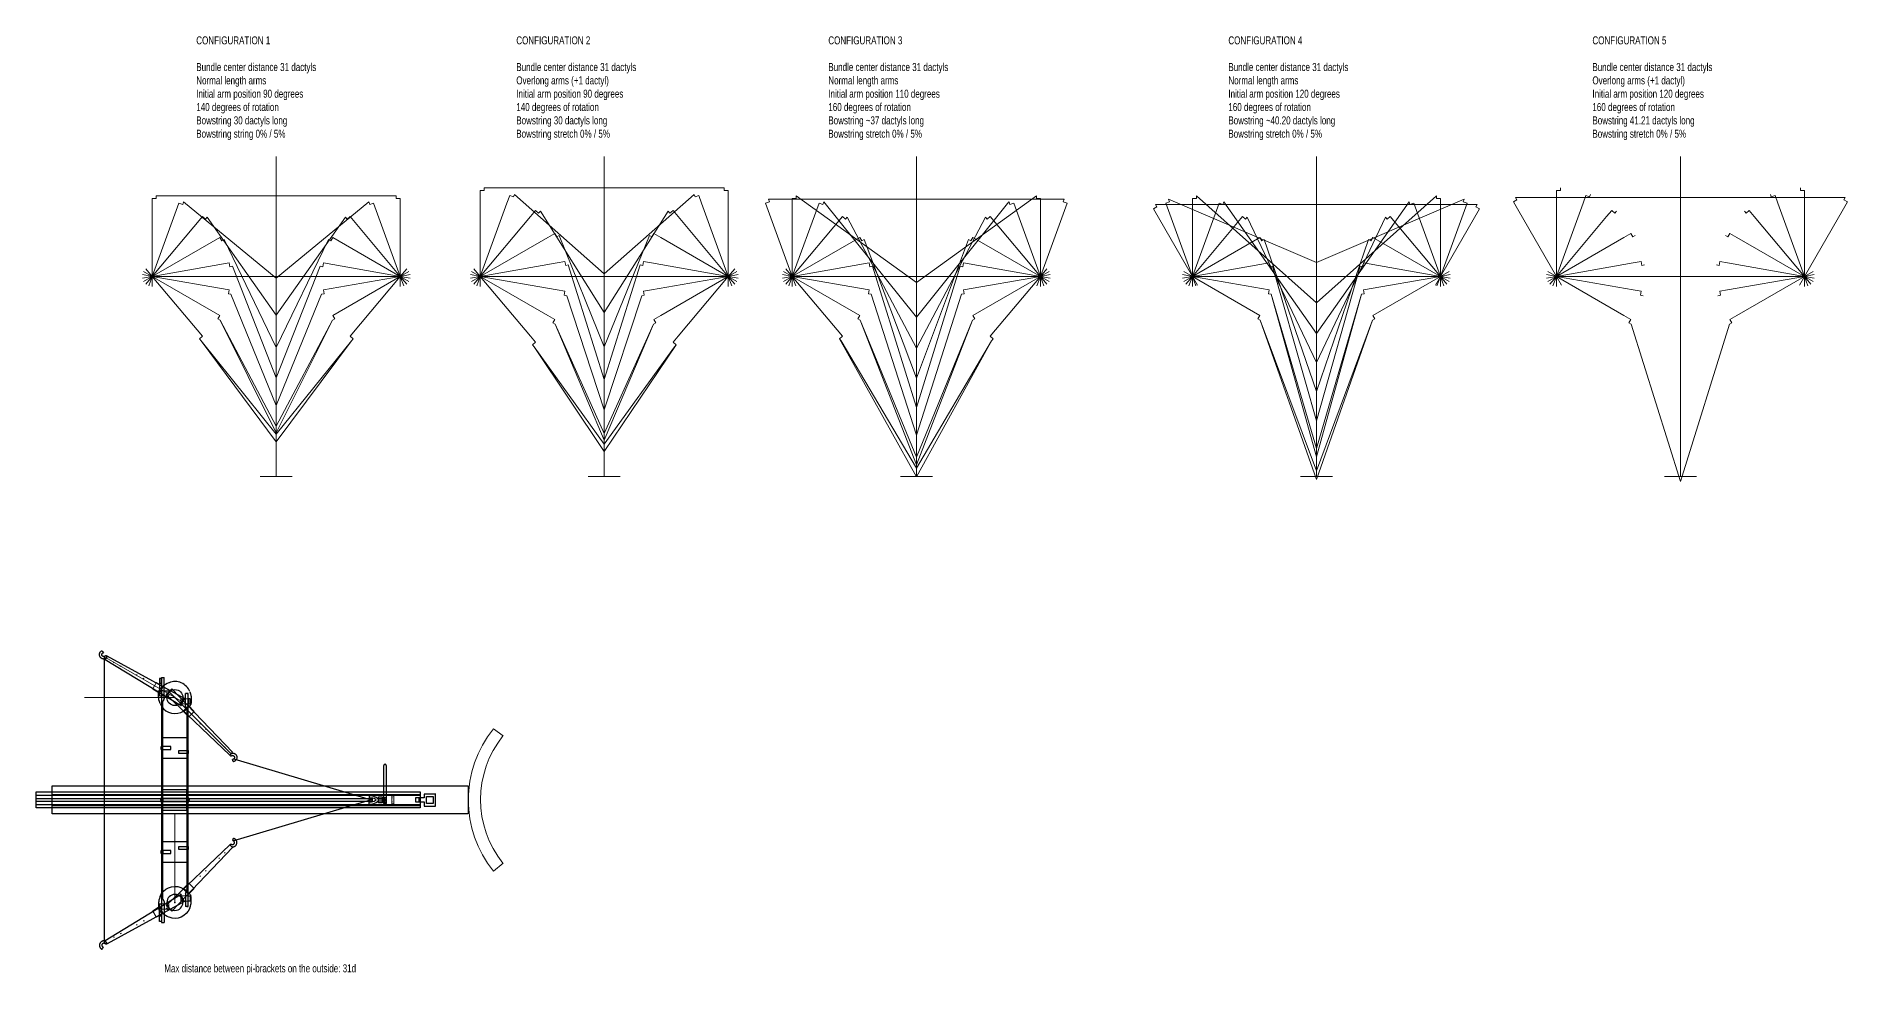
# Model space of a CAD drawing. Header units: centimetres. Extents: x -4 to 447, y -319 to -53.
# Drawn here: x 220 to 446.5, y -247.3 to -130 of the extents above; entities that cross this region are included whole.
import ezdxf

# ---------------------------------------------------------------- set-up
doc = ezdxf.new("R2010")
doc.units = ezdxf.units.CM
doc.linetypes.add('DOT', pattern=[6.35, 0, -6.35])
doc.linetypes.add('DOT2', pattern=[3.175, 0, -3.175])
for name, color, linetype, lineweight in [('Arm', 7, 'CONTINUOUS', 0), ('Cone hoop', 7, 'CONTINUOUS', 0), ('Crescent-shaped piece', 7, 'CONTINUOUS', 0), ('Helpers', 3, 'CONTINUOUS', 0), ('Little ladder', 7, 'CONTINUOUS', 0), ('Part names', 7, 'CONTINUOUS', 0), ('Pi-brackets', 7, 'CONTINUOUS', 0), ('Pitarion', 7, 'CONTINUOUS', 0), ('Rope', 7, 'CONTINUOUS', 0), ('Vis_arm', 6, 'CONTINUOUS', 0), ('Vis_bowstring_0%_stretch', 6, 'CONTINUOUS', 0), ('Vis_bowstring_5%_stretch', 4, 'CONTINUOUS', 0), ('Vis_others', 8, 'CONTINUOUS', 0)]:
    doc.layers.add(name, color=color, linetype=linetype, lineweight=lineweight)
for name, color, linetype in [('Bowstring', 7, 'CONTINUOUS'), ('Case', 7, 'CONTINUOUS'), ('Claw', 7, 'CONTINUOUS'), ('Cone', 7, 'CONTINUOUS'), ('Cone bar', 7, 'CONTINUOUS'), ('Field frame bars', 7, 'CONTINUOUS'), ('Field-frame rings', 7, 'CONTINUOUS'), ('Fork', 7, 'CONTINUOUS'), ('Handle', 7, 'CONTINUOUS'), ('Little ladder beams', 7, 'CONTINUOUS'), ('Little ladder cross-piece', 7, 'CONTINUOUS'), ('Little ladder rungs', 7, 'CONTINUOUS'), ('Slider', 7, 'CONTINUOUS'), ('Trigger', 7, 'CONTINUOUS')]:
    doc.layers.add(name, color=color, linetype=linetype)
doc.styles.get("Standard").update_dxf_attribs({"font": 'txt', "width": 0.75})

# ---------------------------------------------------------------- blocks, each defined once
blk = doc.blocks.new('Slider - top')
at = {"layer": 'Slider'}
for p, q in [((0, 0), (48, 0)), ((0, -2), (0, 0)), ((48, 0), (48, -2)), ((0, -1.6), (0, -0.4)), ((0, -0.4), (48, -0.4)), ((0, -0.8), (42, -0.8)), ((42, -1.2), (0, -1.2)), ((48, -1.6), (0, -1.6)), ((48, -2), (0, -2)), ((42, -0.8), (42, -1.2)), ((48, -0.4), (48, -1.6)), ((48, -0.9), (48, -1.1))]:
    blk.add_line(p, q, dxfattribs=at)
at = {"layer": 'Slider', "linetype": 'DOT2'}
for p, q in [((47.45, -2), (47.45, 0)), ((47.75, -2), (47.75, 0))]:
    blk.add_line(p, q, dxfattribs=at)
blk = doc.blocks.new('Case - top')
at = {"layer": 'Case'}
for p, q in [((0, 0), (17, 0)), ((0, -3.5), (0, 0)), ((17, 0), (24, 0)), ((24, 0), (52, 0)), ((52, 0), (52, -3.5)), ((0, -1.07), (46, -1.07)), ((46, -1.07), (46, -2.43)), ((46, -1.07), (46, -2.43)), ((0, -2.43), (46, -2.43)), ((17, -3.5), (0, -3.5)), ((24, -3.5), (17, -3.5)), ((52, -3.5), (24, -3.5))]:
    blk.add_line(p, q, dxfattribs=at)
blk = doc.blocks.new('Little ladder 2 - top')
at = {"layer": 'Little ladder beams'}
for p, q in [((0, 0), (0, -0.35)), ((30.6, 0), (0, 0)), ((8.6, 0.04), (9, 0.04)), ((8.6, -0.01), (8.6, 0.04)), ((9, 0.04), (9, -0.01)), ((21.6, 0.04), (21.6, -0.01)), ((22, 0.04), (22, -0.01)), ((30.6, 0), (30.6, -0.35)), ((2.62, -0.35), (0, -0.35)), ((2.98, -0.18), (27.62, -0.18)), ((7.5, -0.18), (10.1, -0.18)), ((8.9, -0.18), (8.7, -0.18)), ((14, -0.18), (16.6, -0.18)), ((14.3, -1.18), (14.3, -1.18)), ((15.5, -0.18), (15.1, -0.18)), ((20.5, -0.18), (23.1, -0.18)), ((27.98, -0.35), (30.6, -0.35)), ((2, -3.35), (2, -3)), ((3.6, -3), (2, -3)), ((2, -3.18), (2, -3.35)), ((2, -3.35), (28.6, -3.35)), ((26.64, -3.18), (3.96, -3.18)), ((10.1, -3.18), (7.5, -3.18)), ((9.1, -3.4), (9.1, -3.35)), ((9.5, -3.35), (9.5, -3.4)), ((15.1, -3.18), (15.5, -3.18)), ((23.1, -3.18), (20.5, -3.18)), ((21.1, -3.35), (21.1, -3.4)), ((21.5, -3.35), (21.5, -3.4)), ((27, -3), (28.6, -3)), ((28.6, -3.35), (28.6, -3)), ((28.6, -3.18), (28.6, -3.35))]:
    blk.add_line(p, q, dxfattribs=at)
for points in [[(2.62, -0.35), (2.75, -0.24), (2.98, -0.18), (2.98, -0.18)], [(27.98, -0.35), (27.85, -0.24), (27.62, -0.18), (27.62, -0.18)], [(3.6, -3), (3.73, -3.11), (3.96, -3.17), (3.96, -3.17)], [(27, -3), (26.87, -3.11), (26.64, -3.17), (26.64, -3.17)]]:
    blk.add_open_spline(points, degree=3, dxfattribs=at)
at = {"layer": 'Little ladder cross-piece'}
for p, q in [((14, -0.18), (16.6, -0.18)), ((14, -3.18), (14, -0.18)), ((15, -0.01), (15.1, -0.01)), ((15.1, -0.01), (15.1, -3.35)), ((15.5, -3.35), (15.5, -0.01)), ((15.5, -0.01), (15.6, -0.01)), ((16.6, -0.18), (16.6, -3.18)), ((14, -3.18), (16.6, -3.18)), ((16.6, -3.18), (14, -3.18)), ((15, -3.35), (15.1, -3.35)), ((15.5, -3.35), (15.6, -3.35))]:
    blk.add_line(p, q, dxfattribs=at)
for centre, start, end in [((15.3, -0.26), 39.9662, 140.0338), ((15.3, -3.1), 219.9662, 320.0338)]:
    blk.add_arc(centre, 0.391, start, end, dxfattribs=at)
at = {"layer": 'Little ladder rungs'}
for p, q in [((21.6, 0.04), (22, 0.04)), ((7.5, -0.18), (10.1, -0.18)), ((7.5, -3.18), (7.5, -0.18)), ((7.5, -3.18), (7.5, -0.18)), ((8.6, -0.01), (8.6, -1.18)), ((8.6, -0.01), (9, -0.01)), ((8.6, -1.18), (9, -1.18)), ((9, -1.18), (9, -0.01)), ((9.1, -2.18), (9.5, -2.18)), ((9.1, -3.35), (9.1, -2.18)), ((9.5, -2.18), (9.5, -3.35)), ((10.1, -0.18), (10.1, -3.18)), ((10.1, -0.18), (10.1, -3.18)), ((20.5, -0.18), (23.1, -0.18)), ((20.5, -3.18), (20.5, -0.18)), ((20.5, -3.18), (20.5, -0.18)), ((21.1, -2.18), (21.5, -2.18)), ((21.1, -3.35), (21.1, -2.18)), ((21.5, -2.18), (21.5, -3.35)), ((21.6, -0.01), (21.6, -1.18)), ((21.6, -1.18), (22, -1.18)), ((22, -1.18), (22, -0.01)), ((23.1, -0.18), (23.1, -3.18)), ((23.1, -0.18), (23.1, -3.18)), ((10.1, -3.18), (7.5, -3.18)), ((9.1, -3.4), (9.5, -3.4)), ((23.1, -3.18), (20.5, -3.18)), ((21.1, -3.4), (21.5, -3.4))]:
    blk.add_line(p, q, dxfattribs=at)
blk = doc.blocks.new('Crescent - top')
at = {"layer": 'Crescent-shaped piece'}
for p, q in [((0, 0), (1.2, -0.9)), ((0, -17.8), (1.2, -16.8))]:
    blk.add_line(p, q, dxfattribs=at)
for centre, radius in [((11.04, -8.9), 14.18), ((11.06, -8.85), 12.67)]:
    blk.add_arc(centre, radius, 141.1199, 218.8801, dxfattribs=at)
blk = doc.blocks.new('Field-frame bar - curved - top')
at = {"layer": 'Field frame bars'}
for p, q in [((1.54, 0), (0, 0)), ((0, 0), (0, -0.25)), ((0.66, -0.25), (0.66, 0)), ((2.2, 0), (1.54, 0)), ((1.54, -0.25), (1.54, 0)), ((2.2, -0.25), (2.2, 0)), ((1.54, -0.25), (0, -0.25)), ((1.54, -0.25), (2.2, -0.25))]:
    blk.add_line(p, q, dxfattribs=at)
blk = doc.blocks.new('Field-frame bar - straight - top')
at = {"layer": 'Field frame bars'}
for p, q in [((0.66, 0), (0, 0)), ((0, 0), (0, -0.25)), ((0.66, -0.25), (0.66, 0)), ((0, -0.25), (0.66, -0.25))]:
    blk.add_line(p, q, dxfattribs=at)
blk = doc.blocks.new('Ring - top')
at = {"layer": 'Field-frame rings'}
blk.add_circle((0.74, -1.86), 1, dxfattribs=at)
for start, end in [(111.6216, 201.6216), (291.6216, 21.6216)]:
    blk.add_arc((0.74, -1.86), 2, start, end, dxfattribs=at)
for points in [[(0, 0), (0.39, 0.14), (0.79, 0.2), (1.12, 0.19), (1.38, 0.18), (1.58, 0.14), (1.6, 0.14)], [(2.6, -1.12), (2.44, -0.74), (2.2, -0.41), (1.97, -0.17), (1.78, 0.01), (1.62, 0.12), (1.6, 0.14)], [(-1.12, -2.6), (-0.96, -2.98), (-0.72, -3.31), (-0.49, -3.54), (-0.3, -3.72), (-0.15, -3.84), (-0.13, -3.86)], [(1.47, -3.72), (1.09, -3.86), (0.68, -3.91), (0.35, -3.91), (0.09, -3.89), (-0.1, -3.86), (-0.13, -3.86)]]:
    blk.add_open_spline(points, degree=3, dxfattribs=at)
blk.add_point((0.74, -1.86), dxfattribs=at)
blk = doc.blocks.new('Pi-bracket - top')
at = {"layer": 'Pi-brackets'}
for p, q in [((0, -0.91), (0, 0)), ((0, 0), (0.66, 0)), ((0.66, 0), (0.66, -0.91)), ((0, -0.91), (0.66, -0.91))]:
    blk.add_line(p, q, dxfattribs=at)
at = {"layer": 'Pi-brackets', "linetype": 'DOT'}
blk.add_line((0, -0.66), (0.66, -0.66), dxfattribs=at)
blk = doc.blocks.new('Arm - side')
at = {"layer": 'Cone'}
for p, q in [((0, 0), (0, -1)), ((0, 0), (11, -0.25)), ((11, -0.75), (0, -1)), ((11, -0.25), (11, -0.75))]:
    blk.add_line(p, q, dxfattribs=at)
at = {"layer": 'Cone', "linetype": 'DOT2'}
blk.add_line((0, -0.3), (10.96, -0.55), dxfattribs=at)
at = {"layer": 'Cone bar', "linetype": 'DOT'}
blk.add_line((2.3, -0.35), (2.31, -0.05), dxfattribs=at)
at = {"layer": 'Cone bar', "linetype": 'DOT2'}
for p, q in [((2.31, -0.05), (2.3, -0.35)), ((2.3, -0.35), (11, -0.55))]:
    blk.add_line(p, q, dxfattribs=at)
at = {"layer": 'Cone bar'}
for p, q in [((11, -0.45), (11, -0.25)), ((11.27, -0.47), (11.28, -0.46)), ((11.61, -0.49), (11.6, -0.48)), ((11.7, -0.27), (11.68, -0.27))]:
    blk.add_line(p, q, dxfattribs=at)
for points in [[(10.96, -0.55), (11, -0.55), (11.03, -0.58), (11.05, -0.62), (11.07, -0.66), (11.09, -0.72), (11.16, -0.77), (11.24, -0.81), (11.32, -0.83), (11.41, -0.85), (11.54, -0.84), (11.62, -0.82), (11.73, -0.77), (11.81, -0.71), (11.89, -0.63), (11.96, -0.51), (11.98, -0.44), (12, -0.33), (12, -0.23), (11.98, -0.15), (11.95, -0.06), (11.91, -0.01), (11.89, 0.04), (11.62, -0.12)], [(11, -0.25), (11.09, -0.26), (11.12, -0.27), (11.17, -0.3), (11.19, -0.33), (11.21, -0.36), (11.23, -0.42), (11.25, -0.45), (11.29, -0.49), (11.33, -0.52), (11.38, -0.54), (11.43, -0.55), (11.47, -0.55), (11.51, -0.54), (11.55, -0.53), (11.61, -0.49), (11.63, -0.47), (11.66, -0.43), (11.68, -0.4), (11.69, -0.37), (11.7, -0.32), (11.7, -0.27), (11.68, -0.21), (11.66, -0.16), (11.62, -0.12)]]:
    blk.add_open_spline(points, degree=3, dxfattribs=at)
at = {"layer": 'Cone hoop'}
for p, q in [((3, -0.02), (4, -0.04)), ((3, -0.07), (3, -0.02)), ((3, -0.07), (3, -0.95)), ((3, -0.95), (3, -1)), ((3, -1), (4, -0.98)), ((4, -0.09), (4, -0.04)), ((4, -0.09), (4, -0.93)), ((4, -0.93), (4, -0.98))]:
    blk.add_line(p, q, dxfattribs=at)
blk = doc.blocks.new('Arm - visualization')
at = {"layer": 'Vis_arm'}
for p, q in [((0, 0), (0, 9.75)), ((0, 9.75), (0.5, 9.75)), ((0.5, 9.75), (0.5, 10.08)), ((0, 0), (0, -1.25))]:
    blk.add_line(p, q, dxfattribs=at)
blk = doc.blocks.new('Visualization - arm - overlong')
at = {"layer": 'Vis_arm'}
for p, q in [((0, 9.75), (0, 10.75)), ((0, 10.75), (0.5, 10.75)), ((0, 0), (0, 9.75)), ((0.5, 10.75), (0.5, 11.08)), ((0, 0), (0, -1.25))]:
    blk.add_line(p, q, dxfattribs=at)

msp = doc.modelspace()

# ---------------------------------------------------------------- linework, layer by layer
at = {"layer": 'Bowstring'}
for p, q in [((228.51, -243.39), (228.52, -207.52)), ((244.68, -220.33), (261.87, -225.45)), ((261.87, -225.45), (244.68, -230.58))]:
    msp.add_line(p, q, dxfattribs=at)
at = {"layer": 'Claw'}
for p, q in [((261.63, -224.93), (261.63, -225.2)), ((261.63, -225.2), (261.92, -225.2)), ((261.63, -225.96), (261.63, -225.69)), ((261.63, -225.69), (261.92, -225.69)), ((263.6, -225.31), (262.71, -225.31)), ((262.71, -225.31), (263.6, -225.31)), ((262.71, -225.58), (263.6, -225.58)), ((263.6, -225.58), (263.6, -225.31)), ((263.6, -225.31), (263.6, -225.58))]:
    msp.add_line(p, q, dxfattribs=at)
for centre, radius, start, end in [((261.75, -226.31), 1.39, 46.2912, 95.0105), ((261.75, -224.58), 1.39, 264.9895, 313.7088), ((261.79, -226.29), 1.09, 50.1484, 83.4544), ((261.79, -224.61), 1.09, 276.5456, 309.8516)]:
    msp.add_arc(centre, radius, start, end, dxfattribs=at)
at = {"layer": 'Fork'}
for p, q in [((262.78, -225.82), (262.78, -225.08)), ((262.78, -225.08), (263.22, -225.08)), ((263.22, -225.31), (262.78, -225.31)), ((263.22, -225.6), (262.78, -225.6)), ((263.22, -225.82), (262.78, -225.82)), ((263.22, -225.08), (263.22, -225.82))]:
    msp.add_line(p, q, dxfattribs=at)
at = {"layer": 'Handle'}
for p, q in [((268.5, -225.2), (267.39, -225.2)), ((267.39, -225.2), (267.39, -225.7)), ((267.39, -225.7), (268.49, -225.7)), ((267.81, -225.2), (267.81, -225.7)), ((268.49, -225.7), (268.49, -226.21)), ((268.49, -226.21), (269.92, -226.21)), ((269.93, -224.71), (268.5, -224.71)), ((268.5, -224.71), (268.5, -225.2)), ((268.79, -225.91), (268.79, -225.01)), ((268.79, -225.01), (269.62, -225.01)), ((269.62, -225.91), (268.79, -225.91)), ((269.62, -225.01), (269.62, -225.91)), ((269.92, -226.21), (269.92, -224.71))]:
    msp.add_line(p, q, dxfattribs=at)
at = {"layer": 'Helpers'}
for p, q in [((228.73, -207.68), (238.26, -213.18)), ((237.33, -212.65), (226.03, -212.65)), ((236.57, -211.89), (244.35, -219.67)), ((237.33, -238.26), (237.33, -227.26))]:
    msp.add_line(p, q, dxfattribs=at)
at = {"layer": 'Pitarion'}
for p, q in [((264.44, -225.95), (264.44, -224.95)), ((264.69, -224.95), (264.44, -224.95)), ((264.69, -225.95), (264.44, -225.95)), ((264.69, -225.95), (264.69, -224.95))]:
    msp.add_line(p, q, dxfattribs=at)
at = {"layer": 'Pitarion', "linetype": 'DOT2'}
for p, q in [((264.44, -225.2), (264.69, -225.2)), ((264.44, -225.7), (264.69, -225.7))]:
    msp.add_line(p, q, dxfattribs=at)
at = {"layer": 'Trigger'}
for p, q in [((263.44, -225.91), (263.44, -221.13)), ((263.75, -221.13), (263.75, -225.88)), ((263.44, -225.16), (263.75, -225.16)), ((263.44, -225.7), (263.75, -225.7))]:
    msp.add_line(p, q, dxfattribs=at)
msp.add_circle((263.6, -225.9), 0.0855, dxfattribs=at)
for centre, radius, start, end in [((263.59, -221.15), 0.154, 8.1515, 171.8485), ((263.59, -225.89), 0.152, 177.8253, 2.1747)]:
    msp.add_arc(centre, radius, start, end, dxfattribs=at)
at = {"layer": 'Vis_bowstring_0%_stretch'}
for p, q in [((276, -148.92), (306, -148.92)), ((235, -149.92), (265, -149.92)), ((238.42, -150.7), (250, -160.23)), ((250, -160.23), (261.58, -150.7)), ((279.76, -149.76), (291, -159.69)), ((291, -159.69), (302.24, -149.76)), ((311.52, -150.36), (348.48, -150.36)), ((315, -149.92), (330, -160.75)), ((330, -165.12), (318.42, -150.7)), ((330, -160.75), (345, -149.92)), ((341.58, -150.7), (330, -165.12)), ((359.89, -151.02), (400.11, -151.02)), ((361.52, -150.36), (380, -158.27)), ((380, -163.3), (365, -149.92)), ((368.42, -150.7), (380, -167.13)), ((395, -149.92), (380, -163.3)), ((380, -158.27), (398.48, -150.36)), ((380, -167.13), (391.58, -150.7)), ((404.89, -150.15), (446.11, -150.15)), ((250, -164.86), (241.36, -152.6)), ((258.64, -152.6), (250, -164.86)), ((291, -164.53), (283.01, -151.83)), ((298.99, -151.83), (291, -164.53)), ((321.36, -152.6), (330, -168.96)), ((330, -168.96), (338.64, -152.6)), ((371.36, -152.6), (380, -170.75)), ((380, -170.75), (388.64, -152.6)), ((243.48, -155.39), (250, -168.9)), ((250, -168.9), (256.52, -155.39)), ((285.35, -154.89), (291, -168.79)), ((291, -168.79), (296.65, -154.89)), ((323.48, -155.39), (330, -172.71)), ((330, -172.71), (336.52, -155.39)), ((380, -174.41), (373.48, -155.39)), ((386.52, -155.39), (380, -174.41)), ((291, -172.88), (286.5, -158.57)), ((295.5, -158.57), (291, -172.88)), ((244.51, -158.74), (250, -172.7)), ((250, -172.7), (255.49, -158.74)), ((324.51, -158.74), (330, -176.41)), ((330, -176.41), (335.49, -158.74)), ((374.51, -158.74), (380, -178.08)), ((380, -178.08), (385.49, -158.74)), ((244.34, -162.24), (250, -176.13)), ((250, -176.13), (255.66, -162.24)), ((286.32, -162.42), (291, -176.67)), ((291, -176.67), (295.68, -162.42)), ((330, -179.86), (324.34, -162.24)), ((335.66, -162.24), (330, -179.86)), ((374.34, -162.24), (380, -181.53)), ((380, -181.53), (385.66, -162.24)), ((250, -178.73), (242.98, -165.47)), ((257.02, -165.47), (250, -178.73)), ((291, -179.65), (284.85, -165.97)), ((297.15, -165.97), (291, -179.65)), ((322.98, -165.47), (330, -182.59)), ((330, -182.59), (337.02, -165.47)), ((380, -184.31), (372.98, -165.47)), ((387.02, -165.47), (380, -184.31)), ((419.35, -165.97), (425.5, -185.64)), ((425.5, -185.64), (431.65, -165.97)), ((240.6, -168.04), (250, -179.73)), ((250, -179.73), (259.4, -168.04)), ((282.24, -168.81), (291, -180.98)), ((291, -180.98), (299.76, -168.81)), ((330, -183.97), (320.6, -168.04)), ((339.4, -168.04), (330, -183.97))]:
    msp.add_line(p, q, dxfattribs=at)
at = {"layer": 'Vis_bowstring_5%_stretch'}
for p, q in [((374.34, -162.24), (380, -182.57)), ((380, -182.57), (385.66, -162.24)), ((242.98, -165.47), (250, -179.57)), ((250, -179.57), (257.02, -165.47)), ((284.85, -165.97), (291, -180.47)), ((291, -180.47), (297.15, -165.97)), ((322.98, -165.47), (330, -183.58)), ((330, -183.58), (337.02, -165.47)), ((380, -185.38), (372.98, -165.47)), ((387.02, -165.47), (380, -185.38)), ((250, -180.68), (240.6, -168.04)), ((259.4, -168.04), (250, -180.68)), ((291, -181.9), (282.24, -168.81)), ((299.97, -168.56), (291, -181.9)), ((320.38, -167.79), (330, -185.04)), ((339.4, -168.04), (330, -185.04))]:
    msp.add_line(p, q, dxfattribs=at)
at = {"layer": 'Vis_others'}
for p, q in [((250, -160), (250, -145)), ((291, -160), (291, -145)), ((330, -160), (330, -145)), ((380, -160), (380, -145)), ((425.5, -160), (425.5, -145)), ((234.5, -160), (265.5, -160)), ((250, -160), (250, -185)), ((275.5, -160), (306.5, -160)), ((291, -160), (291, -185)), ((314.5, -160), (345.5, -160)), ((330, -160), (330, -185)), ((364.5, -160), (395.5, -160)), ((380, -160), (380, -185)), ((410, -160), (441, -160)), ((425.5, -160), (425.5, -185)), ((248, -185), (252, -185)), ((289, -185), (293, -185)), ((328, -185), (332, -185)), ((378, -185), (382, -185)), ((423.5, -185), (427.5, -185))]:
    msp.add_line(p, q, dxfattribs=at)

# ---------------------------------------------------------------- block references
at = {"layer": 'Arm', "yscale": -1}
for name, p, rotation in [('Arm - side', (238.51, -212.75), 150), ('Arm - side', (236.22, -212.25), 315), ('Ring - top', (235.47, -237.52), 270)]:
    msp.add_blockref(name, p, dxfattribs=dict(at, rotation=rotation))
at = {"layer": 'Arm'}
for name, p, rotation in [('Ring - top', (235.47, -213.39), 90), ('Arm - side', (236.22, -238.66), 45), ('Arm - side', (238.51, -238.15), 210)]:
    msp.add_blockref(name, p, dxfattribs=dict(at, rotation=rotation))
at = {"layer": 'Crescent-shaped piece'}
msp.add_blockref('Crescent - top', (277.14, -216.55), dxfattribs=at)
at = {"layer": 'Field frame bars', "rotation": 90}
for name, p in [('Field-frame bar - curved - top', (235.41, -212.45)), ('Field-frame bar - straight - top', (239, -213.45))]:
    msp.add_blockref(name, p, dxfattribs=at)
at = {"layer": 'Field frame bars', "yscale": -1, "rotation": 270}
for name, p in [('Field-frame bar - straight - top', (239, -237.45)), ('Field-frame bar - curved - top', (235.41, -238.45))]:
    msp.add_blockref(name, p, dxfattribs=at)
at = {"layer": 'Little ladder', "rotation": 90}
msp.add_blockref('Little ladder 2 - top', (235.65, -240.75), dxfattribs=at)
at = {"layer": 'Pi-brackets'}
for p, rotation in [((235.66, -212.45), 90), ((239, -212.79), 270)]:
    msp.add_blockref('Pi-bracket - top', p, dxfattribs=dict(at, rotation=rotation))
at = {"layer": 'Pi-brackets', "yscale": -1}
for p, rotation in [((239, -238.11), 90), ((235.66, -238.45), 270)]:
    msp.add_blockref('Pi-bracket - top', p, dxfattribs=dict(at, rotation=rotation))
at = {"layer": 'Slider'}
for name, p in [('Case - top', (222, -223.7)), ('Slider - top', (220, -224.45))]:
    msp.add_blockref(name, p, dxfattribs=at)
at = {"layer": 'Vis_arm'}
for name, p in [('Visualization - arm - overlong', (275.5, -160)), ('Visualization - arm - overlong', (410, -160)), ('Arm - visualization', (234.5, -160)), ('Arm - visualization', (314.5, -160)), ('Arm - visualization', (364.5, -160))]:
    msp.add_blockref(name, p, dxfattribs=at)
at = {"layer": 'Vis_arm', "yscale": -1}
for p, rotation in [((306.5, -160), 180), ((441, -160), 180), ((306.5, -160), 220), ((306.5, -160), 200), ((441, -160), 220), ((441, -160), 200), ((441, -160), 150), ((306.5, -160), 239.99999999999997), ((441, -160), 239.99999999999997), ((306.5, -160), 260), ((441, -160), 260), ((306.5, -160), 280), ((306.5, -160), 299.99999999999994), ((306.5, -160), 320), ((441, -160), 280), ((441, -160), 299.99999999999994)]:
    msp.add_blockref('Visualization - arm - overlong', p, dxfattribs=dict(at, rotation=rotation))
at = {"layer": 'Vis_arm'}
for name, p, rotation in [('Arm - visualization', (234.5, -160), 340), ('Visualization - arm - overlong', (275.5, -160), 320), ('Visualization - arm - overlong', (275.5, -160), 340), ('Arm - visualization', (314.5, -160), 20.000000000000004), ('Arm - visualization', (314.5, -160), 340), ('Arm - visualization', (364.5, -160), 30.000000000000018), ('Arm - visualization', (364.5, -160), 20.000000000000004), ('Arm - visualization', (364.5, -160), 340), ('Visualization - arm - overlong', (410, -160), 29.999999999999993), ('Visualization - arm - overlong', (410, -160), 320), ('Visualization - arm - overlong', (410, -160), 340), ('Arm - visualization', (234.5, -160), 320), ('Arm - visualization', (314.5, -160), 320), ('Arm - visualization', (364.5, -160), 320), ('Arm - visualization', (234.5, -160), 300), ('Visualization - arm - overlong', (275.5, -160), 300), ('Arm - visualization', (314.5, -160), 300), ('Arm - visualization', (364.5, -160), 300), ('Visualization - arm - overlong', (410, -160), 300), ('Arm - visualization', (234.5, -160), 280), ('Visualization - arm - overlong', (275.5, -160), 280), ('Arm - visualization', (314.5, -160), 280), ('Arm - visualization', (364.5, -160), 280), ('Visualization - arm - overlong', (410, -160), 280), ('Arm - visualization', (234.5, -160), 240.00000000000003), ('Arm - visualization', (234.5, -160), 260), ('Arm - visualization', (234.5, -160), 220.00000000000003), ('Visualization - arm - overlong', (275.5, -160), 240.00000000000003), ('Visualization - arm - overlong', (275.5, -160), 260), ('Visualization - arm - overlong', (275.5, -160), 220), ('Arm - visualization', (314.5, -160), 240.00000000000003), ('Arm - visualization', (314.5, -160), 260), ('Arm - visualization', (314.5, -160), 220.00000000000003), ('Arm - visualization', (364.5, -160), 240.00000000000003), ('Arm - visualization', (364.5, -160), 260), ('Visualization - arm - overlong', (410, -160), 240.00000000000003), ('Visualization - arm - overlong', (410, -160), 260)]:
    msp.add_blockref(name, p, dxfattribs=dict(at, rotation=rotation))
at = {"layer": 'Vis_bowstring_5%_stretch', "yscale": -1}
for p, rotation in [((265.5, -160), 200), ((265.5, -160), 180), ((345.5, -160), 200), ((345.5, -160), 160), ((345.5, -160), 180), ((395.5, -160), 200), ((395.5, -160), 150), ((395.5, -160), 160), ((395.5, -160), 180), ((265.5, -160), 220), ((345.5, -160), 220), ((395.5, -160), 220), ((265.5, -160), 239.99999999999997), ((345.5, -160), 239.99999999999997), ((395.5, -160), 239.99999999999997), ((265.5, -160), 260), ((345.5, -160), 260), ((395.5, -160), 260), ((265.5, -160), 280), ((265.5, -160), 299.99999999999994), ((265.5, -160), 319.99999999999994), ((345.5, -160), 280), ((345.5, -160), 299.99999999999994), ((345.5, -160), 319.99999999999994), ((395.5, -160), 280), ((395.5, -160), 299.99999999999994)]:
    msp.add_blockref('Arm - visualization', p, dxfattribs=dict(at, rotation=rotation))

# ---------------------------------------------------------------- texts
at = {"layer": 'Part names', "char_height": 1, "width": 100, "attachment_point": 1}
for s, insert in [('CONFIGURATION 1\\P\\PBundle center distance 31 dactyls\\PNormal length arms\\PInitial arm position 90 degrees\\P140 degrees of rotation\\PBowstring 30 dactyls long\\PBowstring string 0% / 5%', (240, -130)), ('CONFIGURATION 2\\P\\PBundle center distance 31 dactyls\\POverlong arms (+1 dactyl)\\PInitial arm position 90 degrees\\P140 degrees of rotation\\PBowstring 30 dactyls long\\PBowstring stretch 0% / 5%\\P', (280, -130)), ('CONFIGURATION 3\\P\\PBundle center distance 31 dactyls\\PNormal length arms\\PInitial arm position 110 degrees\\P160 degrees of rotation\\PBowstring ~37 dactyls long\\PBowstring stretch 0% / 5%', (319, -130)), ('CONFIGURATION 4\\P\\PBundle center distance 31 dactyls\\PNormal length arms\\PInitial arm position 120 degrees\\P160 degrees of rotation\\PBowstring ~40.20 dactyls long\\PBowstring stretch 0% / 5%', (369, -130)), ('CONFIGURATION 5\\P\\PBundle center distance 31 dactyls\\POverlong arms (+1 dactyl)\\PInitial arm position 120 degrees\\P160 degrees of rotation\\PBowstring 41.21 dactyls long\\PBowstring stretch 0% / 5%\\P', (414.5, -130))]:
    msp.add_mtext(s, dxfattribs=dict(at, insert=insert))
at = {"layer": 'Rope', "insert": (236, -246), "char_height": 1, "width": 100, "attachment_point": 1}
msp.add_mtext('Max distance between pi-brackets on the outside: 31d', dxfattribs=at)

doc.saveas('drawing.dxf')
